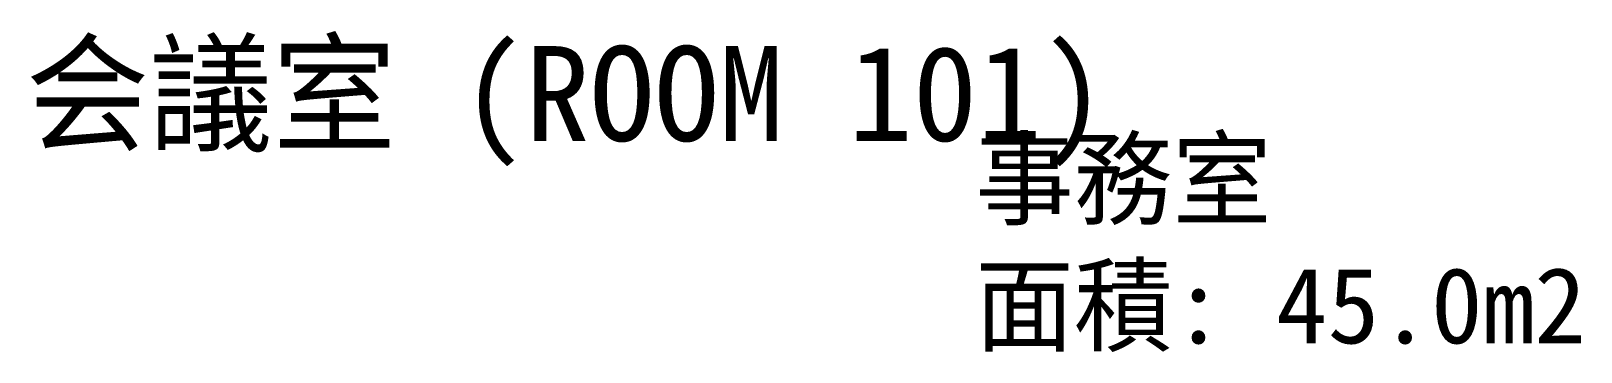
# Model space of a CAD drawing. Header units: millimetres. Extents: x 514 to 4595, y 944 to 1790.
import ezdxf

# ---------------------------------------------------------------- set-up
doc = ezdxf.new("R2010")
doc.units = ezdxf.units.MM
doc.layers.add('TEXT_LAYER', color=7, linetype='Continuous')

msp = doc.modelspace()

# ---------------------------------------------------------------- texts
at = {"layer": 'TEXT_LAYER'}
msp.add_text('会議室 (ROOM 101)', height=250, dxfattribs=at).set_placement((500, 1500))
at = {"layer": 'TEXT_LAYER', "insert": (3000, 1500), "char_height": 200, "attachment_point": 1}
msp.add_mtext('事務室\\P面積: 45.0m2', dxfattribs=at)

doc.saveas('drawing.dxf')
